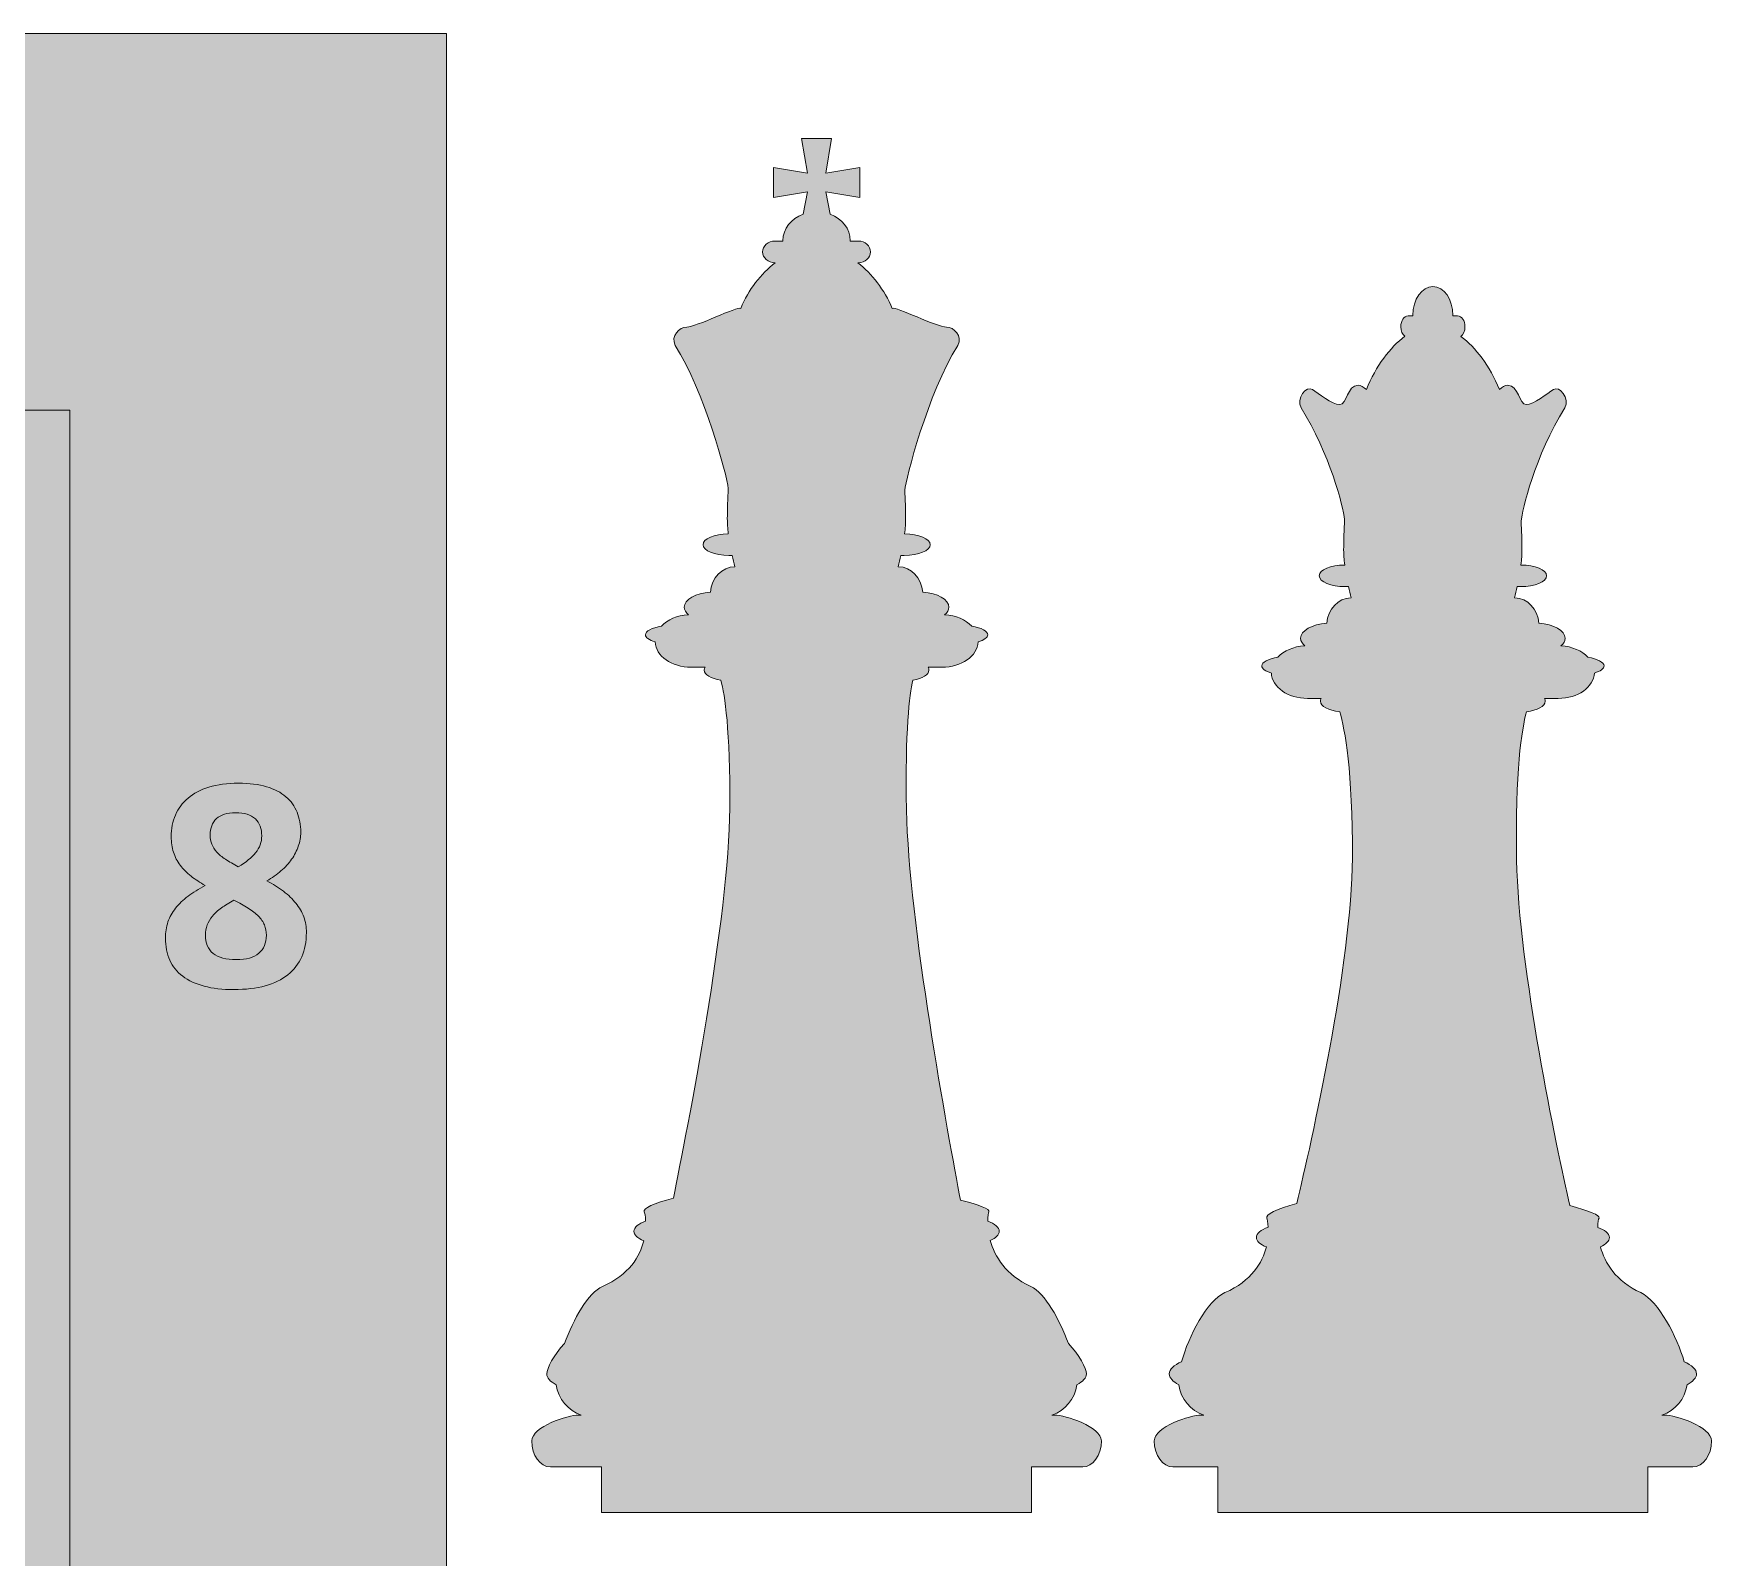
# Model space of a CAD drawing. Header units: inches. Extents: x 492 to 1331, y -1203 to -612.
# Drawn here: x 1050.2 to 1184.7, y -734.2 to -612 of the extents above; entities that cross this region are included whole.
import ezdxf

# ---------------------------------------------------------------- set-up
doc = ezdxf.new("R2010")
doc.units = ezdxf.units.IN
doc.header["$MEASUREMENT"] = 0
doc.layers.add('Layer 1', color=7, linetype='Continuous')

# ---------------------------------------------------------------- blocks, each defined once
blk = doc.blocks.new('block 4')
at = {"layer": 'Layer 1', "lineweight": 0}
for points, knots in [([(1072.06, -684.12), (1072.06, -684.85), (1071.94, -685.49), (1071.69, -686.06), (1071.43, -686.63), (1071.06, -687.11), (1070.57, -687.5), (1070.08, -687.89), (1069.48, -688.19), (1068.75, -688.39), (1068.03, -688.59), (1067.19, -688.69), (1066.24, -688.69), (1065.34, -688.69), (1064.54, -688.6), (1063.86, -688.42), (1063.18, -688.24), (1062.6, -687.97), (1062.14, -687.62), (1061.68, -687.27), (1061.34, -686.84), (1061.1, -686.33), (1060.87, -685.81), (1060.76, -685.22), (1060.76, -684.55), (1060.76, -684.1), (1060.83, -683.67), (1060.96, -683.27), (1061.1, -682.87), (1061.3, -682.5), (1061.57, -682.16), (1061.84, -681.82), (1062.17, -681.5), (1062.57, -681.2), (1062.97, -680.9), (1063.43, -680.61), (1063.95, -680.34), (1063.53, -680.11), (1063.15, -679.86), (1062.81, -679.59), (1062.47, -679.33), (1062.18, -679.03), (1061.94, -678.72), (1061.71, -678.4), (1061.52, -678.05), (1061.4, -677.67), (1061.28, -677.29), (1061.22, -676.88), (1061.22, -676.44), (1061.22, -675.79), (1061.33, -675.21), (1061.56, -674.69), (1061.78, -674.17), (1062.12, -673.71), (1062.57, -673.33), (1063.02, -672.95), (1063.58, -672.65), (1064.25, -672.45), (1064.93, -672.24), (1065.71, -672.14), (1066.6, -672.14), (1067.48, -672.14), (1068.24, -672.23), (1068.87, -672.42), (1069.5, -672.61), (1070.02, -672.88), (1070.42, -673.22), (1070.82, -673.57), (1071.12, -673.98), (1071.31, -674.47), (1071.51, -674.95), (1071.61, -675.48), (1071.61, -676.07), (1071.61, -676.45), (1071.54, -676.83), (1071.41, -677.2), (1071.29, -677.56), (1071.11, -677.91), (1070.88, -678.24), (1070.65, -678.57), (1070.36, -678.88), (1070.02, -679.17), (1069.69, -679.47), (1069.3, -679.73), (1068.88, -679.97), (1069.38, -680.23), (1069.83, -680.51), (1070.22, -680.81), (1070.62, -681.11), (1070.95, -681.43), (1071.22, -681.77), (1071.49, -682.11), (1071.7, -682.47), (1071.85, -682.86), (1071.99, -683.25), (1072.06, -683.67), (1072.06, -684.12)], [0, 0, 0, 0, 1, 1, 1, 2, 2, 2, 3, 3, 3, 4, 4, 4, 5, 5, 5, 6, 6, 6, 7, 7, 7, 8, 8, 8, 9, 9, 9, 10, 10, 10, 11, 11, 11, 12, 12, 12, 13, 13, 13, 14, 14, 14, 15, 15, 15, 16, 16, 16, 17, 17, 17, 18, 18, 18, 19, 19, 19, 20, 20, 20, 21, 21, 21, 22, 22, 22, 23, 23, 23, 24, 24, 24, 25, 25, 25, 26, 26, 26, 27, 27, 27, 28, 28, 28, 29, 29, 29, 30, 30, 30, 31, 31, 31, 32, 32, 32, 32]), ([(1068.48, -676.36), (1068.48, -676.07), (1068.44, -675.81), (1068.36, -675.58), (1068.27, -675.35), (1068.14, -675.16), (1067.97, -675), (1067.79, -674.84), (1067.57, -674.72), (1067.31, -674.63), (1067.05, -674.55), (1066.75, -674.51), (1066.39, -674.51), (1065.7, -674.51), (1065.19, -674.67), (1064.85, -674.98), (1064.51, -675.3), (1064.34, -675.74), (1064.34, -676.3), (1064.34, -676.56), (1064.38, -676.81), (1064.47, -677.03), (1064.56, -677.25), (1064.69, -677.46), (1064.87, -677.66), (1065.05, -677.86), (1065.29, -678.05), (1065.58, -678.24), (1065.87, -678.43), (1066.21, -678.63), (1066.6, -678.85), (1067.2, -678.49), (1067.67, -678.11), (1067.99, -677.71), (1068.32, -677.31), (1068.48, -676.86), (1068.48, -676.36)], [0, 0, 0, 0, 1, 1, 1, 2, 2, 2, 3, 3, 3, 4, 4, 4, 5, 5, 5, 6, 6, 6, 7, 7, 7, 8, 8, 8, 9, 9, 9, 10, 10, 10, 11, 11, 11, 12, 12, 12, 12]), ([(1068.85, -684.34), (1068.85, -684.04), (1068.8, -683.76), (1068.7, -683.51), (1068.59, -683.26), (1068.43, -683.02), (1068.21, -682.8), (1068, -682.58), (1067.72, -682.36), (1067.39, -682.16), (1067.06, -681.95), (1066.68, -681.74), (1066.24, -681.53), (1065.87, -681.73), (1065.53, -681.94), (1065.24, -682.14), (1064.95, -682.35), (1064.72, -682.57), (1064.53, -682.79), (1064.34, -683.02), (1064.2, -683.26), (1064.1, -683.51), (1064.01, -683.76), (1063.96, -684.03), (1063.96, -684.32), (1063.96, -684.96), (1064.17, -685.45), (1064.58, -685.79), (1065, -686.13), (1065.62, -686.29), (1066.44, -686.29), (1067.25, -686.29), (1067.85, -686.12), (1068.25, -685.78), (1068.65, -685.43), (1068.85, -684.95), (1068.85, -684.34)], [0, 0, 0, 0, 1, 1, 1, 2, 2, 2, 3, 3, 3, 4, 4, 4, 5, 5, 5, 6, 6, 6, 7, 7, 7, 8, 8, 8, 9, 9, 9, 10, 10, 10, 11, 11, 11, 12, 12, 12, 12])]:
    blk.add_open_spline(points, degree=3, knots=knots, dxfattribs=at)

msp = doc.modelspace()

# ---------------------------------------------------------------- hatches: boundary and pattern name
at = {"layer": 'Layer 1'}
h = msp.add_hatch(color=250, dxfattribs=at)
h.dxf.hatch_style = 2
h.paths.add_polyline_path([(1083.3, -1202.91), (492.4, -1202.91), (492.4, -612.01), (1083.3, -612.01)])
h = msp.add_hatch(color=7, dxfattribs=at)
h.dxf.hatch_style = 2
edge = h.paths.add_edge_path()
edge.add_spline(control_points=[(1132.07, -722.82), (1132.07, -722.82), (1131.85, -722.82), (1131.85, -722.82), (1132.91, -722.47), (1133.7, -721.53), (1133.86, -720.39), (1134.34, -720.14), (1134.62, -719.84), (1134.62, -719.52), (1134.62, -719.06), (1134.06, -718), (1133.17, -717.07), (1132.46, -715.16), (1131.31, -713.07), (1130.15, -712.5), (1128.14, -711.59), (1127.26, -710.09), (1126.91, -708.82), (1127.36, -708.62), (1127.63, -708.36), (1127.63, -708.08), (1127.63, -707.76), (1127.27, -707.47), (1126.7, -707.27), (1126.7, -706.86), (1126.75, -706.59), (1126.8, -706.52), (1126.91, -706.32), (1126.02, -705.96), (1124.52, -705.58), (1123.55, -700.5), (1120.35, -683.18), (1120.19, -674.3), (1120.07, -667.86), (1120.42, -665.07), (1120.71, -663.87), (1121.46, -663.74), (1121.99, -663.43), (1121.99, -663.06), (1121.99, -662.98), (1121.97, -662.91), (1121.93, -662.84), (1121.93, -662.84), (1123.03, -662.84), (1123.03, -662.84), (1124.6, -662.84), (1125.88, -661.94), (1125.93, -660.8), (1126.41, -660.65), (1126.71, -660.45), (1126.71, -660.23), (1126.71, -659.94), (1126.2, -659.68), (1125.42, -659.53), (1124.93, -659.02), (1124.15, -658.68), (1123.25, -658.63), (1123.46, -658.45), (1123.59, -658.24), (1123.59, -658.02), (1123.59, -657.4), (1122.67, -656.89), (1121.49, -656.82), (1121.4, -655.68), (1120.57, -654.78), (1119.55, -654.78), (1119.55, -654.78), (1119.52, -654.78), (1119.52, -654.78), (1119.6, -654.47), (1119.67, -654.17), (1119.73, -653.87), (1119.73, -653.87), (1120.01, -653.87), (1120.01, -653.87), (1121.16, -653.87), (1122.09, -653.48), (1122.09, -653.01), (1122.09, -652.53), (1121.17, -652.15), (1120.03, -652.14), (1120.09, -651.69), (1120.12, -651.28), (1120.12, -650.94), (1120.12, -650.17), (1120.09, -649.39), (1120.05, -648.62), (1120.12, -647.83), (1121.89, -640.85), (1124.3, -637.03), (1124.72, -636.26), (1123.98, -635.55), (1123.39, -635.56), (1122.67, -635.57), (1119.29, -633.86), (1119.05, -634.06), (1118.43, -632.55), (1117.4, -631.28), (1116.29, -630.39), (1116.29, -630.39), (1116.32, -630.39), (1116.32, -630.39), (1116.86, -630.39), (1117.3, -630), (1117.3, -629.52), (1117.3, -629.04), (1116.86, -628.65), (1116.32, -628.65), (1116.32, -628.65), (1115.68, -628.65), (1115.68, -628.65), (1115.68, -628.64), (1115.68, -628.63), (1115.68, -628.62), (1115.68, -627.67), (1115.01, -626.85), (1114.06, -626.49), (1114.06, -626.49), (1113.72, -624.69), (1113.72, -624.69), (1113.72, -624.69), (1116.44, -625.15), (1116.44, -625.15), (1116.44, -625.15), (1116.44, -622.75), (1116.44, -622.75), (1116.44, -622.75), (1113.72, -623.21), (1113.72, -623.21), (1113.72, -623.21), (1114.18, -620.43), (1114.18, -620.43), (1114.18, -620.43), (1111.77, -620.43), (1111.77, -620.43), (1111.77, -620.43), (1112.24, -623.21), (1112.24, -623.21), (1112.24, -623.21), (1109.52, -622.75), (1109.52, -622.75), (1109.52, -622.75), (1109.52, -625.15), (1109.52, -625.15), (1109.52, -625.15), (1112.24, -624.69), (1112.24, -624.69), (1112.24, -624.69), (1111.89, -626.49), (1111.89, -626.49), (1110.94, -626.85), (1110.28, -627.67), (1110.28, -628.62), (1110.28, -628.63), (1110.28, -628.64), (1110.28, -628.65), (1110.28, -628.65), (1109.64, -628.65), (1109.64, -628.65), (1109.09, -628.65), (1108.65, -629.04), (1108.65, -629.52), (1108.65, -630), (1109.09, -630.39), (1109.64, -630.39), (1109.64, -630.39), (1109.65, -630.39), (1109.65, -630.39), (1108.54, -631.28), (1107.51, -632.54), (1106.89, -634.05), (1106.66, -633.86), (1103.23, -635.57), (1102.57, -635.56), (1101.98, -635.55), (1101.23, -636.26), (1101.65, -637.03), (1103.96, -640.69), (1105.78, -647.45), (1105.9, -648.49), (1105.84, -649.31), (1105.82, -650.13), (1105.82, -650.94), (1105.82, -651.28), (1105.85, -651.69), (1105.9, -652.14), (1104.77, -652.15), (1103.87, -652.53), (1103.87, -653.01), (1103.87, -653.48), (1104.8, -653.87), (1105.95, -653.87), (1105.95, -653.87), (1106.2, -653.87), (1106.2, -653.87), (1106.27, -654.17), (1106.34, -654.47), (1106.41, -654.78), (1106.41, -654.78), (1106.41, -654.78), (1106.41, -654.78), (1105.39, -654.78), (1104.55, -655.68), (1104.47, -656.82), (1103.28, -656.89), (1102.37, -657.4), (1102.37, -658.02), (1102.37, -658.24), (1102.49, -658.45), (1102.7, -658.63), (1101.8, -658.68), (1101.02, -659.02), (1100.54, -659.53), (1099.76, -659.68), (1099.25, -659.94), (1099.25, -660.23), (1099.25, -660.45), (1099.54, -660.65), (1100.03, -660.8), (1100.08, -661.94), (1101.35, -662.84), (1102.92, -662.84), (1102.92, -662.84), (1104.03, -662.84), (1104.03, -662.84), (1103.99, -662.91), (1103.96, -662.98), (1103.96, -663.06), (1103.96, -663.43), (1104.52, -663.75), (1105.3, -663.88), (1105.63, -665.07), (1106.05, -667.83), (1106.02, -674.13), (1105.98, -682.8), (1102.58, -700.1), (1101.49, -705.42), (1099.94, -705.83), (1099.02, -706.25), (1099.16, -706.52), (1099.19, -706.59), (1099.25, -706.86), (1099.27, -707.26), (1098.69, -707.47), (1098.33, -707.76), (1098.33, -708.08), (1098.33, -708.38), (1098.63, -708.64), (1099.12, -708.84), (1098.81, -710.09), (1097.95, -711.56), (1095.81, -712.5), (1094.64, -713.01), (1093.48, -715.15), (1092.77, -717.09), (1091.88, -718.01), (1091.34, -719.07), (1091.34, -719.52), (1091.34, -719.84), (1091.62, -720.14), (1092.1, -720.39), (1092.25, -721.53), (1093.05, -722.47), (1094.11, -722.82), (1094.11, -722.82), (1093.88, -722.82), (1093.88, -722.82), (1093.06, -722.82), (1090.14, -723.75), (1090.14, -724.9), (1090.14, -726.05), (1090.81, -726.98), (1091.63, -726.98), (1091.63, -726.98), (1095.74, -726.98), (1095.74, -726.98), (1095.74, -726.98), (1095.74, -730.63), (1095.74, -730.63), (1095.74, -730.63), (1130.22, -730.63), (1130.22, -730.63), (1130.22, -730.63), (1130.22, -726.98), (1130.22, -726.98), (1130.22, -726.98), (1134.32, -726.98), (1134.32, -726.98), (1135.15, -726.98), (1135.82, -726.05), (1135.82, -724.9), (1135.82, -723.75), (1132.9, -722.82), (1132.07, -722.82)], knot_values=[0, 0, 0, 0, 1, 1, 1, 2, 2, 2, 3, 3, 3, 4, 4, 4, 5, 5, 5, 6, 6, 6, 7, 7, 7, 8, 8, 8, 9, 9, 9, 10, 10, 10, 11, 11, 11, 12, 12, 12, 13, 13, 13, 14, 14, 14, 15, 15, 15, 16, 16, 16, 17, 17, 17, 18, 18, 18, 19, 19, 19, 20, 20, 20, 21, 21, 21, 22, 22, 22, 23, 23, 23, 24, 24, 24, 25, 25, 25, 26, 26, 26, 27, 27, 27, 28, 28, 28, 29, 29, 29, 30, 30, 30, 31, 31, 31, 32, 32, 32, 33, 33, 33, 34, 34, 34, 35, 35, 35, 36, 36, 36, 37, 37, 37, 38, 38, 38, 39, 39, 39, 40, 40, 40, 41, 41, 41, 42, 42, 42, 43, 43, 43, 44, 44, 44, 45, 45, 45, 46, 46, 46, 47, 47, 47, 48, 48, 48, 49, 49, 49, 50, 50, 50, 51, 51, 51, 52, 52, 52, 53, 53, 53, 54, 54, 54, 55, 55, 55, 56, 56, 56, 57, 57, 57, 58, 58, 58, 59, 59, 59, 60, 60, 60, 61, 61, 61, 62, 62, 62, 63, 63, 63, 64, 64, 64, 65, 65, 65, 66, 66, 66, 67, 67, 67, 68, 68, 68, 69, 69, 69, 70, 70, 70, 71, 71, 71, 72, 72, 72, 73, 73, 73, 74, 74, 74, 75, 75, 75, 76, 76, 76, 77, 77, 77, 78, 78, 78, 79, 79, 79, 80, 80, 80, 81, 81, 81, 82, 82, 82, 83, 83, 83, 84, 84, 84, 85, 85, 85, 86, 86, 86, 87, 87, 87, 88, 88, 88, 89, 89, 89, 90, 90, 90, 91, 91, 91, 92, 92, 92, 93, 93, 93, 94, 94, 94, 95, 95, 95, 96, 96, 96, 97, 97, 97, 98, 98, 98, 98], degree=3, periodic=1)
h = msp.add_hatch(color=7, dxfattribs=at)
h.dxf.hatch_style = 2
edge = h.paths.add_edge_path()
edge.add_spline(control_points=[(1181, -722.82), (1181, -722.82), (1180.77, -722.82), (1180.77, -722.82), (1181.84, -722.47), (1182.63, -721.53), (1182.79, -720.39), (1183.26, -720.14), (1183.55, -719.84), (1183.55, -719.52), (1183.55, -719.15), (1183.17, -718.81), (1182.56, -718.54), (1181.98, -716.54), (1180.53, -713.71), (1179.08, -713), (1177.06, -712.09), (1176.19, -710.59), (1175.84, -709.32), (1176.29, -709.12), (1176.56, -708.86), (1176.56, -708.58), (1176.56, -708.26), (1176.2, -707.97), (1175.63, -707.77), (1175.63, -707.36), (1175.68, -707.09), (1175.73, -707.02), (1175.85, -706.81), (1174.93, -706.43), (1173.38, -706.02), (1172.35, -701.39), (1169.28, -687), (1169.12, -678.3), (1168.98, -671.17), (1169.54, -667.82), (1169.91, -666.4), (1170.78, -666.3), (1171.42, -665.96), (1171.42, -665.56), (1171.42, -665.48), (1171.4, -665.41), (1171.36, -665.34), (1171.36, -665.34), (1172.46, -665.34), (1172.46, -665.34), (1174.03, -665.34), (1175.3, -664.43), (1175.36, -663.3), (1175.84, -663.15), (1176.13, -662.95), (1176.13, -662.73), (1176.13, -662.44), (1175.62, -662.18), (1174.84, -662.03), (1174.36, -661.52), (1173.58, -661.17), (1172.68, -661.12), (1172.89, -660.95), (1173.01, -660.74), (1173.01, -660.51), (1173.01, -659.9), (1172.1, -659.39), (1170.91, -659.31), (1170.83, -658.18), (1170, -657.28), (1168.98, -657.28), (1168.98, -657.28), (1168.95, -657.28), (1168.95, -657.28), (1169.03, -656.97), (1169.1, -656.67), (1169.17, -656.37), (1169.17, -656.37), (1169.44, -656.37), (1169.44, -656.37), (1170.58, -656.37), (1171.52, -655.98), (1171.52, -655.5), (1171.52, -655.03), (1170.6, -654.65), (1169.47, -654.64), (1169.52, -654.19), (1169.55, -653.78), (1169.55, -653.44), (1169.55, -652.67), (1169.53, -651.89), (1169.48, -651.11), (1169.56, -650.32), (1170.58, -645.85), (1172.99, -642.03), (1173.4, -641.26), (1172.55, -640.22), (1172.07, -640.56), (1171.63, -640.86), (1170.48, -641.77), (1169.89, -641.77), (1169.3, -641.77), (1169.3, -640.22), (1168.4, -640.22), (1168.19, -640.22), (1167.97, -640.36), (1167.74, -640.56), (1166.96, -638.67), (1165.83, -637.17), (1164.65, -636.3), (1164.85, -636.16), (1164.98, -635.86), (1164.98, -635.52), (1164.98, -635.04), (1164.72, -634.65), (1164.39, -634.65), (1164.39, -634.65), (1164.01, -634.65), (1164.01, -634.65), (1164.01, -634.64), (1164.01, -634.63), (1164.01, -634.62), (1164.01, -633.34), (1163.29, -632.29), (1162.41, -632.29), (1161.52, -632.29), (1160.8, -633.34), (1160.8, -634.62), (1160.8, -634.63), (1160.8, -634.64), (1160.8, -634.65), (1160.8, -634.65), (1160.42, -634.65), (1160.42, -634.65), (1160.09, -634.65), (1159.83, -635.04), (1159.83, -635.52), (1159.83, -635.86), (1159.96, -636.15), (1160.16, -636.29), (1158.97, -637.17), (1157.85, -638.66), (1157.07, -640.55), (1156.84, -640.35), (1156.62, -640.22), (1156.42, -640.22), (1155.52, -640.22), (1155.52, -641.77), (1154.93, -641.77), (1154.34, -641.77), (1153.19, -640.86), (1152.75, -640.56), (1152.27, -640.22), (1151.42, -641.26), (1151.83, -642.03), (1154.14, -645.69), (1155.22, -649.94), (1155.33, -650.99), (1155.28, -651.81), (1155.25, -652.63), (1155.25, -653.44), (1155.25, -653.78), (1155.28, -654.19), (1155.34, -654.64), (1154.21, -654.65), (1153.29, -655.03), (1153.29, -655.5), (1153.29, -655.98), (1154.23, -656.37), (1155.37, -656.37), (1155.37, -656.37), (1155.64, -656.37), (1155.64, -656.37), (1155.7, -656.67), (1155.77, -656.97), (1155.85, -657.28), (1155.85, -657.28), (1155.83, -657.28), (1155.83, -657.28), (1154.82, -657.28), (1153.98, -658.18), (1153.9, -659.31), (1152.71, -659.39), (1151.8, -659.9), (1151.8, -660.51), (1151.8, -660.74), (1151.92, -660.95), (1152.13, -661.12), (1151.23, -661.17), (1150.45, -661.52), (1149.97, -662.03), (1149.19, -662.18), (1148.68, -662.44), (1148.68, -662.73), (1148.68, -662.95), (1148.97, -663.15), (1149.45, -663.3), (1149.51, -664.43), (1150.78, -665.34), (1152.35, -665.34), (1152.35, -665.34), (1153.45, -665.34), (1153.45, -665.34), (1153.41, -665.41), (1153.39, -665.48), (1153.39, -665.56), (1153.39, -665.96), (1154.04, -666.31), (1154.93, -666.4), (1155.35, -667.82), (1155.98, -671.13), (1155.95, -678.13), (1155.91, -686.61), (1152.65, -701), (1151.49, -705.85), (1149.89, -706.29), (1148.94, -706.74), (1149.08, -707.02), (1149.12, -707.09), (1149.18, -707.36), (1149.2, -707.76), (1148.62, -707.97), (1148.25, -708.26), (1148.25, -708.58), (1148.25, -708.88), (1148.55, -709.14), (1149.05, -709.34), (1148.73, -710.59), (1147.87, -712.06), (1145.73, -713), (1144.28, -713.64), (1142.82, -716.51), (1142.25, -718.54), (1141.63, -718.81), (1141.26, -719.15), (1141.26, -719.52), (1141.26, -719.84), (1141.55, -720.14), (1142.02, -720.39), (1142.18, -721.53), (1142.97, -722.47), (1144.04, -722.82), (1144.04, -722.82), (1143.81, -722.82), (1143.81, -722.82), (1142.98, -722.82), (1140.06, -723.75), (1140.06, -724.9), (1140.06, -726.05), (1140.74, -726.98), (1141.56, -726.98), (1141.56, -726.98), (1145.17, -726.98), (1145.17, -726.98), (1145.17, -726.98), (1145.17, -730.63), (1145.17, -730.63), (1145.17, -730.63), (1179.64, -730.63), (1179.64, -730.63), (1179.64, -730.63), (1179.64, -726.98), (1179.64, -726.98), (1179.64, -726.98), (1183.25, -726.98), (1183.25, -726.98), (1184.08, -726.98), (1184.75, -726.05), (1184.75, -724.9), (1184.75, -723.75), (1181.83, -722.82), (1181, -722.82)], knot_values=[0, 0, 0, 0, 1, 1, 1, 2, 2, 2, 3, 3, 3, 4, 4, 4, 5, 5, 5, 6, 6, 6, 7, 7, 7, 8, 8, 8, 9, 9, 9, 10, 10, 10, 11, 11, 11, 12, 12, 12, 13, 13, 13, 14, 14, 14, 15, 15, 15, 16, 16, 16, 17, 17, 17, 18, 18, 18, 19, 19, 19, 20, 20, 20, 21, 21, 21, 22, 22, 22, 23, 23, 23, 24, 24, 24, 25, 25, 25, 26, 26, 26, 27, 27, 27, 28, 28, 28, 29, 29, 29, 30, 30, 30, 31, 31, 31, 32, 32, 32, 33, 33, 33, 34, 34, 34, 35, 35, 35, 36, 36, 36, 37, 37, 37, 38, 38, 38, 39, 39, 39, 40, 40, 40, 41, 41, 41, 42, 42, 42, 43, 43, 43, 44, 44, 44, 45, 45, 45, 46, 46, 46, 47, 47, 47, 48, 48, 48, 49, 49, 49, 50, 50, 50, 51, 51, 51, 52, 52, 52, 53, 53, 53, 54, 54, 54, 55, 55, 55, 56, 56, 56, 57, 57, 57, 58, 58, 58, 59, 59, 59, 60, 60, 60, 61, 61, 61, 62, 62, 62, 63, 63, 63, 64, 64, 64, 65, 65, 65, 66, 66, 66, 67, 67, 67, 68, 68, 68, 69, 69, 69, 70, 70, 70, 71, 71, 71, 72, 72, 72, 73, 73, 73, 74, 74, 74, 75, 75, 75, 76, 76, 76, 77, 77, 77, 78, 78, 78, 79, 79, 79, 80, 80, 80, 81, 81, 81, 82, 82, 82, 83, 83, 83, 84, 84, 84, 85, 85, 85, 86, 86, 86, 87, 87, 87, 88, 88, 88, 89, 89, 89, 89], degree=3, periodic=1)

# ---------------------------------------------------------------- linework, layer by layer
at = {"layer": 'Layer 1', "lineweight": 0}
for points in [[(1083.3, -1202.91), (492.4, -1202.91), (492.4, -612.01), (1083.3, -612.01), (1083.3, -1202.91)], [(1053.09, -1172.7), (522.61, -1172.7), (522.61, -642.21), (1053.09, -642.21), (1053.09, -1172.7)]]:
    msp.add_lwpolyline(points, dxfattribs=at)
for points, knots in [([(1132.07, -722.82), (1132.07, -722.82), (1131.85, -722.82), (1131.85, -722.82), (1132.91, -722.47), (1133.7, -721.53), (1133.86, -720.39), (1134.34, -720.14), (1134.62, -719.84), (1134.62, -719.52), (1134.62, -719.06), (1134.06, -718), (1133.17, -717.07), (1132.46, -715.16), (1131.31, -713.07), (1130.15, -712.5), (1128.14, -711.59), (1127.26, -710.09), (1126.91, -708.82), (1127.36, -708.62), (1127.63, -708.36), (1127.63, -708.08), (1127.63, -707.76), (1127.27, -707.47), (1126.7, -707.27), (1126.7, -706.86), (1126.75, -706.59), (1126.8, -706.52), (1126.91, -706.32), (1126.02, -705.96), (1124.52, -705.58), (1123.55, -700.5), (1120.35, -683.18), (1120.19, -674.3), (1120.07, -667.86), (1120.42, -665.07), (1120.71, -663.87), (1121.46, -663.74), (1121.99, -663.43), (1121.99, -663.06), (1121.99, -662.98), (1121.97, -662.91), (1121.93, -662.84), (1121.93, -662.84), (1123.03, -662.84), (1123.03, -662.84), (1124.6, -662.84), (1125.88, -661.94), (1125.93, -660.8), (1126.41, -660.65), (1126.71, -660.45), (1126.71, -660.23), (1126.71, -659.94), (1126.2, -659.68), (1125.42, -659.53), (1124.93, -659.02), (1124.15, -658.68), (1123.25, -658.63), (1123.46, -658.45), (1123.59, -658.24), (1123.59, -658.02), (1123.59, -657.4), (1122.67, -656.89), (1121.49, -656.82), (1121.4, -655.68), (1120.57, -654.78), (1119.55, -654.78), (1119.55, -654.78), (1119.52, -654.78), (1119.52, -654.78), (1119.6, -654.47), (1119.67, -654.17), (1119.73, -653.87), (1119.73, -653.87), (1120.01, -653.87), (1120.01, -653.87), (1121.16, -653.87), (1122.09, -653.48), (1122.09, -653.01), (1122.09, -652.53), (1121.17, -652.15), (1120.03, -652.14), (1120.09, -651.69), (1120.12, -651.28), (1120.12, -650.94), (1120.12, -650.17), (1120.09, -649.39), (1120.05, -648.62), (1120.12, -647.83), (1121.89, -640.85), (1124.3, -637.03), (1124.72, -636.26), (1123.98, -635.55), (1123.39, -635.56), (1122.67, -635.57), (1119.29, -633.86), (1119.05, -634.06), (1118.43, -632.55), (1117.4, -631.28), (1116.29, -630.39), (1116.29, -630.39), (1116.32, -630.39), (1116.32, -630.39), (1116.86, -630.39), (1117.3, -630), (1117.3, -629.52), (1117.3, -629.04), (1116.86, -628.65), (1116.32, -628.65), (1116.32, -628.65), (1115.68, -628.65), (1115.68, -628.65), (1115.68, -628.64), (1115.68, -628.63), (1115.68, -628.62), (1115.68, -627.67), (1115.01, -626.85), (1114.06, -626.49), (1114.06, -626.49), (1113.72, -624.69), (1113.72, -624.69), (1113.72, -624.69), (1116.44, -625.15), (1116.44, -625.15), (1116.44, -625.15), (1116.44, -622.75), (1116.44, -622.75), (1116.44, -622.75), (1113.72, -623.21), (1113.72, -623.21), (1113.72, -623.21), (1114.18, -620.43), (1114.18, -620.43), (1114.18, -620.43), (1111.77, -620.43), (1111.77, -620.43), (1111.77, -620.43), (1112.24, -623.21), (1112.24, -623.21), (1112.24, -623.21), (1109.52, -622.75), (1109.52, -622.75), (1109.52, -622.75), (1109.52, -625.15), (1109.52, -625.15), (1109.52, -625.15), (1112.24, -624.69), (1112.24, -624.69), (1112.24, -624.69), (1111.89, -626.49), (1111.89, -626.49), (1110.94, -626.85), (1110.28, -627.67), (1110.28, -628.62), (1110.28, -628.63), (1110.28, -628.64), (1110.28, -628.65), (1110.28, -628.65), (1109.64, -628.65), (1109.64, -628.65), (1109.09, -628.65), (1108.65, -629.04), (1108.65, -629.52), (1108.65, -630), (1109.09, -630.39), (1109.64, -630.39), (1109.64, -630.39), (1109.65, -630.39), (1109.65, -630.39), (1108.54, -631.28), (1107.51, -632.54), (1106.89, -634.05), (1106.66, -633.86), (1103.23, -635.57), (1102.57, -635.56), (1101.98, -635.55), (1101.23, -636.26), (1101.65, -637.03), (1103.96, -640.69), (1105.78, -647.45), (1105.9, -648.49), (1105.84, -649.31), (1105.82, -650.13), (1105.82, -650.94), (1105.82, -651.28), (1105.85, -651.69), (1105.9, -652.14), (1104.77, -652.15), (1103.87, -652.53), (1103.87, -653.01), (1103.87, -653.48), (1104.8, -653.87), (1105.95, -653.87), (1105.95, -653.87), (1106.2, -653.87), (1106.2, -653.87), (1106.27, -654.17), (1106.34, -654.47), (1106.41, -654.78), (1106.41, -654.78), (1106.41, -654.78), (1106.41, -654.78), (1105.39, -654.78), (1104.55, -655.68), (1104.47, -656.82), (1103.28, -656.89), (1102.37, -657.4), (1102.37, -658.02), (1102.37, -658.24), (1102.49, -658.45), (1102.7, -658.63), (1101.8, -658.68), (1101.02, -659.02), (1100.54, -659.53), (1099.76, -659.68), (1099.25, -659.94), (1099.25, -660.23), (1099.25, -660.45), (1099.54, -660.65), (1100.03, -660.8), (1100.08, -661.94), (1101.35, -662.84), (1102.92, -662.84), (1102.92, -662.84), (1104.03, -662.84), (1104.03, -662.84), (1103.99, -662.91), (1103.96, -662.98), (1103.96, -663.06), (1103.96, -663.43), (1104.52, -663.75), (1105.3, -663.88), (1105.63, -665.07), (1106.05, -667.83), (1106.02, -674.13), (1105.98, -682.8), (1102.58, -700.1), (1101.49, -705.42), (1099.94, -705.83), (1099.02, -706.25), (1099.16, -706.52), (1099.19, -706.59), (1099.25, -706.86), (1099.27, -707.26), (1098.69, -707.47), (1098.33, -707.76), (1098.33, -708.08), (1098.33, -708.38), (1098.63, -708.64), (1099.12, -708.84), (1098.81, -710.09), (1097.95, -711.56), (1095.81, -712.5), (1094.64, -713.01), (1093.48, -715.15), (1092.77, -717.09), (1091.88, -718.01), (1091.34, -719.07), (1091.34, -719.52), (1091.34, -719.84), (1091.62, -720.14), (1092.1, -720.39), (1092.25, -721.53), (1093.05, -722.47), (1094.11, -722.82), (1094.11, -722.82), (1093.88, -722.82), (1093.88, -722.82), (1093.06, -722.82), (1090.14, -723.75), (1090.14, -724.9), (1090.14, -726.05), (1090.81, -726.98), (1091.63, -726.98), (1091.63, -726.98), (1095.74, -726.98), (1095.74, -726.98), (1095.74, -726.98), (1095.74, -730.63), (1095.74, -730.63), (1095.74, -730.63), (1130.22, -730.63), (1130.22, -730.63), (1130.22, -730.63), (1130.22, -726.98), (1130.22, -726.98), (1130.22, -726.98), (1134.32, -726.98), (1134.32, -726.98), (1135.15, -726.98), (1135.82, -726.05), (1135.82, -724.9), (1135.82, -723.75), (1132.9, -722.82), (1132.07, -722.82)], [0, 0, 0, 0, 1, 1, 1, 2, 2, 2, 3, 3, 3, 4, 4, 4, 5, 5, 5, 6, 6, 6, 7, 7, 7, 8, 8, 8, 9, 9, 9, 10, 10, 10, 11, 11, 11, 12, 12, 12, 13, 13, 13, 14, 14, 14, 15, 15, 15, 16, 16, 16, 17, 17, 17, 18, 18, 18, 19, 19, 19, 20, 20, 20, 21, 21, 21, 22, 22, 22, 23, 23, 23, 24, 24, 24, 25, 25, 25, 26, 26, 26, 27, 27, 27, 28, 28, 28, 29, 29, 29, 30, 30, 30, 31, 31, 31, 32, 32, 32, 33, 33, 33, 34, 34, 34, 35, 35, 35, 36, 36, 36, 37, 37, 37, 38, 38, 38, 39, 39, 39, 40, 40, 40, 41, 41, 41, 42, 42, 42, 43, 43, 43, 44, 44, 44, 45, 45, 45, 46, 46, 46, 47, 47, 47, 48, 48, 48, 49, 49, 49, 50, 50, 50, 51, 51, 51, 52, 52, 52, 53, 53, 53, 54, 54, 54, 55, 55, 55, 56, 56, 56, 57, 57, 57, 58, 58, 58, 59, 59, 59, 60, 60, 60, 61, 61, 61, 62, 62, 62, 63, 63, 63, 64, 64, 64, 65, 65, 65, 66, 66, 66, 67, 67, 67, 68, 68, 68, 69, 69, 69, 70, 70, 70, 71, 71, 71, 72, 72, 72, 73, 73, 73, 74, 74, 74, 75, 75, 75, 76, 76, 76, 77, 77, 77, 78, 78, 78, 79, 79, 79, 80, 80, 80, 81, 81, 81, 82, 82, 82, 83, 83, 83, 84, 84, 84, 85, 85, 85, 86, 86, 86, 87, 87, 87, 88, 88, 88, 89, 89, 89, 90, 90, 90, 91, 91, 91, 92, 92, 92, 93, 93, 93, 94, 94, 94, 95, 95, 95, 96, 96, 96, 97, 97, 97, 98, 98, 98, 98]), ([(1181, -722.82), (1181, -722.82), (1180.77, -722.82), (1180.77, -722.82), (1181.84, -722.47), (1182.63, -721.53), (1182.79, -720.39), (1183.26, -720.14), (1183.55, -719.84), (1183.55, -719.52), (1183.55, -719.15), (1183.17, -718.81), (1182.56, -718.54), (1181.98, -716.54), (1180.53, -713.71), (1179.08, -713), (1177.06, -712.09), (1176.19, -710.59), (1175.84, -709.32), (1176.29, -709.12), (1176.56, -708.86), (1176.56, -708.58), (1176.56, -708.26), (1176.2, -707.97), (1175.63, -707.77), (1175.63, -707.36), (1175.68, -707.09), (1175.73, -707.02), (1175.85, -706.81), (1174.93, -706.43), (1173.38, -706.02), (1172.35, -701.39), (1169.28, -687), (1169.12, -678.3), (1168.98, -671.17), (1169.54, -667.82), (1169.91, -666.4), (1170.78, -666.3), (1171.42, -665.96), (1171.42, -665.56), (1171.42, -665.48), (1171.4, -665.41), (1171.36, -665.34), (1171.36, -665.34), (1172.46, -665.34), (1172.46, -665.34), (1174.03, -665.34), (1175.3, -664.43), (1175.36, -663.3), (1175.84, -663.15), (1176.13, -662.95), (1176.13, -662.73), (1176.13, -662.44), (1175.62, -662.18), (1174.84, -662.03), (1174.36, -661.52), (1173.58, -661.17), (1172.68, -661.12), (1172.89, -660.95), (1173.01, -660.74), (1173.01, -660.51), (1173.01, -659.9), (1172.1, -659.39), (1170.91, -659.31), (1170.83, -658.18), (1170, -657.28), (1168.98, -657.28), (1168.98, -657.28), (1168.95, -657.28), (1168.95, -657.28), (1169.03, -656.97), (1169.1, -656.67), (1169.17, -656.37), (1169.17, -656.37), (1169.44, -656.37), (1169.44, -656.37), (1170.58, -656.37), (1171.52, -655.98), (1171.52, -655.5), (1171.52, -655.03), (1170.6, -654.65), (1169.47, -654.64), (1169.52, -654.19), (1169.55, -653.78), (1169.55, -653.44), (1169.55, -652.67), (1169.53, -651.89), (1169.48, -651.11), (1169.56, -650.32), (1170.58, -645.85), (1172.99, -642.03), (1173.4, -641.26), (1172.55, -640.22), (1172.07, -640.56), (1171.63, -640.86), (1170.48, -641.77), (1169.89, -641.77), (1169.3, -641.77), (1169.3, -640.22), (1168.4, -640.22), (1168.19, -640.22), (1167.97, -640.36), (1167.74, -640.56), (1166.96, -638.67), (1165.83, -637.17), (1164.65, -636.3), (1164.85, -636.16), (1164.98, -635.86), (1164.98, -635.52), (1164.98, -635.04), (1164.72, -634.65), (1164.39, -634.65), (1164.39, -634.65), (1164.01, -634.65), (1164.01, -634.65), (1164.01, -634.64), (1164.01, -634.63), (1164.01, -634.62), (1164.01, -633.34), (1163.29, -632.29), (1162.41, -632.29), (1161.52, -632.29), (1160.8, -633.34), (1160.8, -634.62), (1160.8, -634.63), (1160.8, -634.64), (1160.8, -634.65), (1160.8, -634.65), (1160.42, -634.65), (1160.42, -634.65), (1160.09, -634.65), (1159.83, -635.04), (1159.83, -635.52), (1159.83, -635.86), (1159.96, -636.15), (1160.16, -636.29), (1158.97, -637.17), (1157.85, -638.66), (1157.07, -640.55), (1156.84, -640.35), (1156.62, -640.22), (1156.42, -640.22), (1155.52, -640.22), (1155.52, -641.77), (1154.93, -641.77), (1154.34, -641.77), (1153.19, -640.86), (1152.75, -640.56), (1152.27, -640.22), (1151.42, -641.26), (1151.83, -642.03), (1154.14, -645.69), (1155.22, -649.94), (1155.33, -650.99), (1155.28, -651.81), (1155.25, -652.63), (1155.25, -653.44), (1155.25, -653.78), (1155.28, -654.19), (1155.34, -654.64), (1154.21, -654.65), (1153.29, -655.03), (1153.29, -655.5), (1153.29, -655.98), (1154.23, -656.37), (1155.37, -656.37), (1155.37, -656.37), (1155.64, -656.37), (1155.64, -656.37), (1155.7, -656.67), (1155.77, -656.97), (1155.85, -657.28), (1155.85, -657.28), (1155.83, -657.28), (1155.83, -657.28), (1154.82, -657.28), (1153.98, -658.18), (1153.9, -659.31), (1152.71, -659.39), (1151.8, -659.9), (1151.8, -660.51), (1151.8, -660.74), (1151.92, -660.95), (1152.13, -661.12), (1151.23, -661.17), (1150.45, -661.52), (1149.97, -662.03), (1149.19, -662.18), (1148.68, -662.44), (1148.68, -662.73), (1148.68, -662.95), (1148.97, -663.15), (1149.45, -663.3), (1149.51, -664.43), (1150.78, -665.34), (1152.35, -665.34), (1152.35, -665.34), (1153.45, -665.34), (1153.45, -665.34), (1153.41, -665.41), (1153.39, -665.48), (1153.39, -665.56), (1153.39, -665.96), (1154.04, -666.31), (1154.93, -666.4), (1155.35, -667.82), (1155.98, -671.13), (1155.95, -678.13), (1155.91, -686.61), (1152.65, -701), (1151.49, -705.85), (1149.89, -706.29), (1148.94, -706.74), (1149.08, -707.02), (1149.12, -707.09), (1149.18, -707.36), (1149.2, -707.76), (1148.62, -707.97), (1148.25, -708.26), (1148.25, -708.58), (1148.25, -708.88), (1148.55, -709.14), (1149.05, -709.34), (1148.73, -710.59), (1147.87, -712.06), (1145.73, -713), (1144.28, -713.64), (1142.82, -716.51), (1142.25, -718.54), (1141.63, -718.81), (1141.26, -719.15), (1141.26, -719.52), (1141.26, -719.84), (1141.55, -720.14), (1142.02, -720.39), (1142.18, -721.53), (1142.97, -722.47), (1144.04, -722.82), (1144.04, -722.82), (1143.81, -722.82), (1143.81, -722.82), (1142.98, -722.82), (1140.06, -723.75), (1140.06, -724.9), (1140.06, -726.05), (1140.74, -726.98), (1141.56, -726.98), (1141.56, -726.98), (1145.17, -726.98), (1145.17, -726.98), (1145.17, -726.98), (1145.17, -730.63), (1145.17, -730.63), (1145.17, -730.63), (1179.64, -730.63), (1179.64, -730.63), (1179.64, -730.63), (1179.64, -726.98), (1179.64, -726.98), (1179.64, -726.98), (1183.25, -726.98), (1183.25, -726.98), (1184.08, -726.98), (1184.75, -726.05), (1184.75, -724.9), (1184.75, -723.75), (1181.83, -722.82), (1181, -722.82)], [0, 0, 0, 0, 1, 1, 1, 2, 2, 2, 3, 3, 3, 4, 4, 4, 5, 5, 5, 6, 6, 6, 7, 7, 7, 8, 8, 8, 9, 9, 9, 10, 10, 10, 11, 11, 11, 12, 12, 12, 13, 13, 13, 14, 14, 14, 15, 15, 15, 16, 16, 16, 17, 17, 17, 18, 18, 18, 19, 19, 19, 20, 20, 20, 21, 21, 21, 22, 22, 22, 23, 23, 23, 24, 24, 24, 25, 25, 25, 26, 26, 26, 27, 27, 27, 28, 28, 28, 29, 29, 29, 30, 30, 30, 31, 31, 31, 32, 32, 32, 33, 33, 33, 34, 34, 34, 35, 35, 35, 36, 36, 36, 37, 37, 37, 38, 38, 38, 39, 39, 39, 40, 40, 40, 41, 41, 41, 42, 42, 42, 43, 43, 43, 44, 44, 44, 45, 45, 45, 46, 46, 46, 47, 47, 47, 48, 48, 48, 49, 49, 49, 50, 50, 50, 51, 51, 51, 52, 52, 52, 53, 53, 53, 54, 54, 54, 55, 55, 55, 56, 56, 56, 57, 57, 57, 58, 58, 58, 59, 59, 59, 60, 60, 60, 61, 61, 61, 62, 62, 62, 63, 63, 63, 64, 64, 64, 65, 65, 65, 66, 66, 66, 67, 67, 67, 68, 68, 68, 69, 69, 69, 70, 70, 70, 71, 71, 71, 72, 72, 72, 73, 73, 73, 74, 74, 74, 75, 75, 75, 76, 76, 76, 77, 77, 77, 78, 78, 78, 79, 79, 79, 80, 80, 80, 81, 81, 81, 82, 82, 82, 83, 83, 83, 84, 84, 84, 85, 85, 85, 86, 86, 86, 87, 87, 87, 88, 88, 88, 89, 89, 89, 89])]:
    msp.add_open_spline(points, degree=3, knots=knots, dxfattribs=at)

# ---------------------------------------------------------------- block references
at = {"layer": 'Layer 1'}
msp.add_blockref('block 4', (0, 0), dxfattribs=at)

doc.saveas('drawing.dxf')
